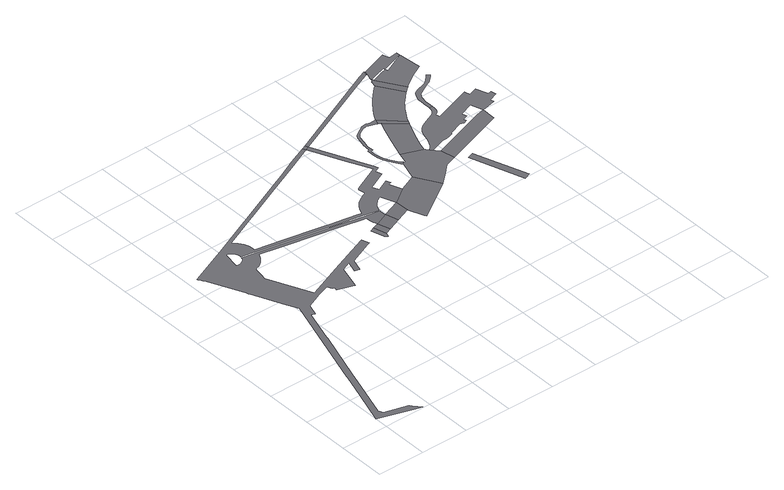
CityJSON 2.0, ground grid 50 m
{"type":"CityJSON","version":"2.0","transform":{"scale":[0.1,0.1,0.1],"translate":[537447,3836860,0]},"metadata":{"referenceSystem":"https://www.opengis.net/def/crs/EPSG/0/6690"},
"CityObjects":{
"road1":{"type":"Road","attributes":{"RoadStructureAttribute.sectionType":"1"},"geometry":[{"type":"MultiSurface","lod":"1","boundaries":[[[0,1,2,3,4,5,6,7,8,9,10,11,12,13,14,15,16,17,18,19,20,21,22,23,24,25,26,27,28,29,30,31,32,33,34,35,36,37,38,39,40,41,42,43,44,45,46,47,48,49,50,51,52,53,54,55,56,57,58,59,60,61,62,63,64,65,66,67,68,69,70,71,72,73,74,75,76,77,78,79,80,81,82,83,84,85,86,87,88,89,90,91,92,93,94,95,96,97,98,99,100,101,102,103,104,105,106,107,108,109,110,111,112,113,114,115,116,117,118,119,120,121,122,123,124,125,126,127,128,129,130,131,132,133,134,135,136,137,138,139,140,141,142,143,144,145,146,147,148,149,150,151,152,153,154,155],[156,157,158,159,160,161,162,163,164,165,166,167,168,169,170,171,172,173,174,175,176,177,178,179,180,181,182,183,184,185,186,187,188,189,190,191,192,193,155]]]}]},
"road2":{"type":"Road","geometry":[{"type":"MultiSurface","lod":"1","boundaries":[[[194,195,196,197,198]]]}]},
"road3":{"type":"Road","attributes":{"RoadStructureAttribute.sectionType":"1"},"geometry":[{"type":"MultiSurface","lod":"1","boundaries":[[[80,199,194,198,200]]]}]},
"road4":{"type":"Road","geometry":[{"type":"MultiSurface","lod":"1","boundaries":[[[81,80,200,201]]]}]},
"road5":{"type":"Road","geometry":[{"type":"MultiSurface","lod":"1","boundaries":[[[140,81,201,202]]]}]},
"road6":{"type":"Road","geometry":[{"type":"MultiSurface","lod":"1","boundaries":[[[203,141,140,202,204,205,206]]]}]},
"road7":{"type":"Road","geometry":[{"type":"MultiSurface","lod":"1","boundaries":[[[207,0,155,154]]]}]},
"road8":{"type":"Road","geometry":[{"type":"MultiSurface","lod":"1","boundaries":[[[208,209,210,211,203,206,212,213,214,215,216,217,218,219,220]]]}]},
"road9":{"type":"Road","attributes":{"RoadStructureAttribute.sectionType":"1"},"geometry":[{"type":"MultiSurface","lod":"1","boundaries":[[[221,222,223,224,225,226,227,228,229,230,231,232,233,234,235,236,237,238,239,240,241,211,210,242,243,244,245,246,247,248,249,250,251,252,253,254,255,256,257,258,259,260,261,262,263,264,265]]]}]},
"road10":{"type":"Road","attributes":{"RoadStructureAttribute.sectionType":"1"},"geometry":[{"type":"MultiSurface","lod":"1","boundaries":[[[266,267,268,269,270,208,220,271,272,273,274,275]]]}]},
"road11":{"type":"Road","attributes":{"RoadStructureAttribute.sectionType":"1"},"geometry":[{"type":"MultiSurface","lod":"1","boundaries":[[[276,277,278,279,280,281,282,207,154]]]}]},
"road12":{"type":"Road","attributes":{"RoadStructureAttribute.sectionType":"1"},"geometry":[{"type":"MultiSurface","lod":"1","boundaries":[[[283,284,285,286,287]]]}]},
"road13":{"type":"Road","geometry":[{"type":"MultiSurface","lod":"1","boundaries":[[[265,264,266,275,288]]]}]},
"road14":{"type":"Road","attributes":{"RoadStructureAttribute.sectionType":"1"},"geometry":[{"type":"MultiSurface","lod":"1","boundaries":[[[289,290,291,292,293,294,295,296,297,265,288,298,299,300,301,302,303,304,305,306,307,308]]]}]},
"road15":{"type":"Road","attributes":{"RoadStructureAttribute.sectionType":"1"},"geometry":[{"type":"MultiSurface","lod":"1","boundaries":[[[309,310,311,312,313,314,315,316,215,214,317,318,319,320]]]}]},
"road16":{"type":"Road","geometry":[{"type":"MultiSurface","lod":"1","boundaries":[[[321,322,323,324,325,326,327,328,329,330,331,332,333,334,335,336,337,218,217,338,339,340,341,342,343,344,345,346,347,348,349,350,351,352,309,353,354,355,356,357,358,359,360,361,362,363,364,365,366,367,368,369,370]]]}]},
"road17":{"type":"Road","geometry":[{"type":"MultiSurface","lod":"1","boundaries":[[[371,372,373,289,308,374,375,376,377]]]}]},
"road18":{"type":"Road","attributes":{"RoadStructureAttribute.sectionType":"1"},"geometry":[{"type":"MultiSurface","lod":"1","boundaries":[[[378,379,380,381,382,383,384,385,386,387,388,389,390,391,392,321,370,393,394,395,396,397,398,399,400,401,402,403,404]]]}]},
"road19":{"type":"Road","geometry":[{"type":"MultiSurface","lod":"1","boundaries":[[[405,406,376,375,407,408,409,410,411,412,413,414,415,416,417,418,419,420,421,422,423,424,425,371,377,426,427,428,429,430,431],[432,433,434,435,436,437,431]]]}]}
},
"vertices":[
[2051,3594,0],[1896,3524,0],[1862,3509,0],[1794,3478,0],[1686,3430,0],[1454,3326,0],[522,2906,0],[104,2727,0],[109,2717,0],[127,2694,0],[132,2679,0],[140,2667,0],[309,2294,0],[319,2274,0],[323,2265,0],[470,1933,0],[480,1918,0],[523,1816,0],[203,791,0],[199,771,0],[113,497,0],[2,144,0],[348,35,0],[434,8,0],[369,84,0],[350,107,0],[117,175,0],[89,222,0],[175,497,0],[251,744,0],[261,774,0],[433,1318,0],[440,1345,0],[542,1681,0],[582,1669,0],[618,1787,0],[758,1846,0],[783,1856,0],[912,1902,0],[935,1854,0],[946,1856,0],[960,1850,0],[949,1812,0],[1081,1770,0],[1120,1757,0],[1193,2007,0],[1288,2044,0],[1252,1929,0],[1302,1913,0],[1342,2044,0],[1496,2106,0],[1584,2142,0],[1616,2155,0],[1594,2236,0],[1585,2233,0],[1507,2202,0],[1214,2085,0],[894,1957,0],[772,1904,0],[573,2354,0],[583,2413,0],[599,2504,0],[619,2512,0],[646,2522,0],[671,2537,0],[693,2555,0],[713,2578,0],[730,2600,0],[745,2625,0],[757,2653,0],[942,2617,0],[1401,2529,0],[1541,2502,0],[1589,2493,0],[1804,2451,0],[1829,2446,0],[1829,2431,0],[1832,2399,0],[1840,2364,0],[1850,2332,0],[1852,2325,0],[1993,2381,0],[1990,2388,0],[1987,2418,0],[1990,2453,0],[1803,2488,0],[1589,2529,0],[1545,2537,0],[1415,2562,0],[988,2644,0],[755,2688,0],[722,2695,0],[612,2717,0],[607,2707,0],[602,2697,0],[595,2686,0],[587,2679,0],[577,2671,0],[567,2664,0],[557,2659,0],[545,2656,0],[535,2653,0],[522,2653,0],[507,2654,0],[497,2655,0],[531,2838,0],[536,2838,0],[548,2836,0],[558,2831,0],[571,2824,0],[578,2816,0],[588,2809,0],[596,2799,0],[604,2789,0],[609,2779,0],[611,2767,0],[614,2757,0],[617,2744,0],[614,2732,0],[724,2710,0],[757,2703,0],[1008,2655,0],[1421,2576,0],[1546,2553,0],[1590,2544,0],[1803,2504,0],[1816,2501,0],[1849,2494,0],[1990,2466,0],[1994,2473,0],[2001,2493,0],[2008,2511,0],[2018,2526,0],[2031,2543,0],[2043,2556,0],[2058,2571,0],[2073,2584,0],[2088,2594,0],[2105,2604,0],[2122,2612,0],[2182,2455,0],[2350,2574,0],[2299,2698,0],[2335,2712,0],[2321,2744,0],[2316,2757,0],[2189,2700,0],[2158,2767,0],[2352,2856,0],[2329,2921,0],[2387,2948,0],[2374,2982,0],[2299,3150,0],[2267,3223,0],[2110,3579,0],[2068,3556,0],[2073,3543,0],[2122,3436,0],[2225,3208,0],[2256,3140,0],[2336,2964,0],[2055,2833,0],[2048,2823,0],[2043,2811,0],[2053,2758,0],[2051,2748,0],[2044,2736,0],[2014,2726,0],[1981,2708,0],[1949,2687,0],[1919,2662,0],[1895,2634,0],[1873,2602,0],[1855,2569,0],[1841,2534,0],[1803,2541,0],[1590,2581,0],[1550,2588,0],[1436,2610,0],[1055,2681,0],[779,2733,0],[779,2738,0],[779,2766,0],[773,2796,0],[766,2823,0],[755,2848,0],[743,2873,0],[725,2898,0],[705,2917,0],[682,2937,0],[1470,3289,0],[1794,3434,0],[1833,3451,0],[1862,3464,0],
[1783,2299,0],[1742,2283,0],[1780,2143,0],[1807,2122,0],[1819,2164,0],
[1805,2307,0],[1888,2191,0],
[2029,2246,0],
[2185,2307,0],
[2532,2653,0],[2250,2153,0],[2260,2131,0],[2678,2405,0],
[2095,3613,0],
[2661,2975,0],[2624,2853,0],[2611,2867,0],[2590,2848,0],[2792,2508,0],[2881,2589,0],[3002,2630,0],[2967,2780,0],[2932,2820,0],[2922,2831,0],[2900,2857,0],[2878,2882,0],[2867,2895,0],
[2758,3497,0],[2713,3507,0],[2685,3506,0],[2664,3502,0],[2581,3456,0],[2543,3426,0],[2526,3403,0],[2502,3304,0],[2497,3286,0],[2493,3244,0],[2492,3204,0],[2476,3196,0],[2472,3192,0],[2472,3189,0],[2469,3138,0],[2472,3100,0],[2478,3060,0],[2493,3008,0],[2517,2956,0],[2551,2902,0],[2579,2863,0],[2572,2915,0],[2534,2972,0],[2512,3020,0],[2500,3063,0],[2492,3105,0],[2491,3145,0],[2492,3173,0],[2516,3179,0],[2515,3199,0],[2515,3204,0],[2516,3251,0],[2524,3287,0],[2531,3314,0],[2549,3392,0],[2556,3405,0],[2576,3425,0],[2614,3449,0],[2653,3471,0],[2679,3476,0],[2695,3477,0],[2720,3471,0],[2771,3451,0],[2796,3439,0],[2816,3501,0],
[2826,3425,0],[2816,3407,0],[2792,3350,0],[2768,3289,0],[2730,3182,0],[2894,2976,0],[2926,3065,0],[2977,3191,0],[3004,3251,0],[3011,3265,0],
[3031,3993,0],[3163,4049,0],[3178,4055,0],[3192,4104,0],[3115,4076,0],[3008,4025,0],[2936,3992,0],
[3160,2573,0],[3127,2562,0],[3094,2551,0],[3284,1989,0],[3352,2015,0],
[3026,3296,0],
[3137,3886,0],[3104,3862,0],[3068,3828,0],[3031,3790,0],[2988,3745,0],[2950,3701,0],[2899,3635,0],[2864,3582,0],[2841,3542,0],[3032,3311,0],[3046,3338,0],[3065,3371,0],[3089,3406,0],[3121,3453,0],[3152,3494,0],[3173,3521,0],[3201,3552,0],[3236,3588,0],[3280,3629,0],[3292,3640,0],
[3646,2999,0],[3643,2999,0],[3642,2998,0],[3595,2988,0],[3593,2988,0],[3562,2981,0],[3539,2974,0],[3535,2972,0],[3583,2829,0],[3587,2831,0],[3592,2832,0],[3641,2849,0],
[3295,3326,0],[3288,3293,0],[3278,3273,0],[3266,3258,0],[3256,3245,0],[3238,3235,0],[3144,3194,0],[3089,3169,0],[3052,3143,0],[3030,3113,0],[3017,3093,0],[3005,3063,0],[2993,3023,0],[2981,2973,0],[2966,2938,0],[2947,2905,0],[2927,2882,0],[2977,2850,0],[3015,2863,0],[3084,2886,0],[3124,2884,0],[3168,2896,0],[3202,2905,0],[3209,2922,0],[3351,2971,0],[3391,2959,0],[3431,2977,0],[3421,3005,0],[3478,3025,0],[3462,3075,0],[3604,3129,0],[3642,3012,0],[3796,3031,0],[3782,3068,0],[3879,3104,0],[3869,3164,0],[3832,3151,0],[3822,3180,0],[3788,3278,0],[3701,3250,0],[3683,3307,0],[3460,3232,0],[3385,3207,0],[3286,3173,0],[3275,3210,0],[3298,3228,0],[3318,3248,0],[3328,3266,0],[3330,3299,0],[3331,3325,0],
[3167,3981,0],[3157,3949,0],[3149,3952,0],[3315,3662,0],[3349,3688,0],[3181,3954,0],[3177,3976,0],
[3586,3718,0],[3564,3693,0],[3534,3663,0],[3512,3645,0],[3494,3633,0],[3467,3622,0],[3392,3597,0],[3355,3584,0],[3335,3569,0],[3320,3543,0],[3308,3516,0],[3301,3488,0],[3299,3443,0],[3297,3378,0],[3297,3363,0],[3333,3386,0],[3334,3424,0],[3339,3469,0],[3346,3494,0],[3356,3511,0],[3370,3529,0],[3447,3575,0],[3507,3605,0],[3534,3620,0],[3552,3633,0],[3601,3676,0],[3616,3692,0],
[3356,4009,0],[3317,3996,0],[3358,3695,0],[3396,3723,0],[3433,3747,0],[3477,3774,0],[3523,3801,0],[3571,3828,0],[3610,3847,0],[3619,3851,0],[3594,4132,0],[3497,4120,0],[3496,4122,0],[3494,4125,0],[3479,4191,0],[3340,4142,0],[3333,4140,0],[3202,4095,0],[3183,4033,0],[3178,4017,0],[3171,3994,0],[3191,3981,0],[3199,3984,0],[3254,4002,0],[3353,4031,0],[3355,4034,0],[3363,4011,0],[3597,4090,0],[3528,4062,0],[3524,4060,0],[3508,4053,0],[3442,4023,0],[3371,3987,0]
]}
